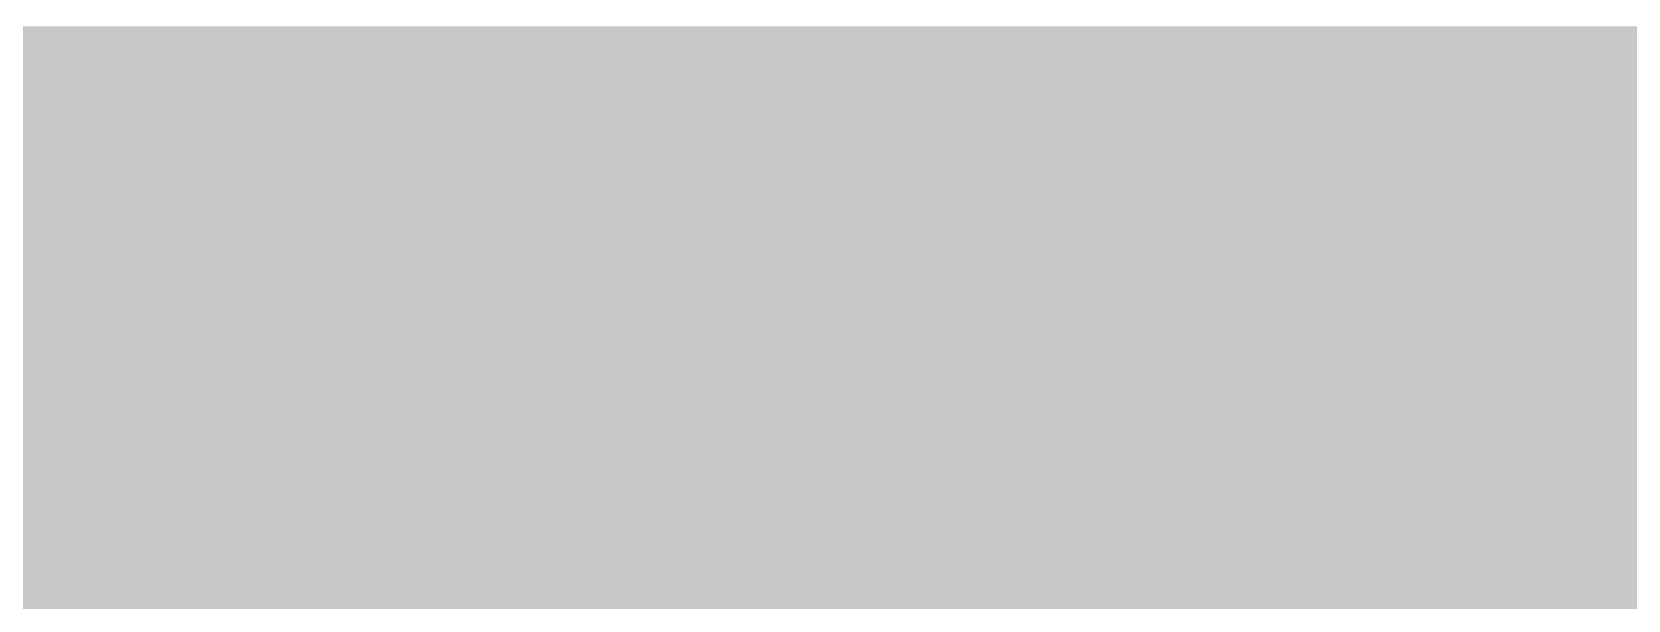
# Model space of a CAD drawing. Header units: millimetres. Extents: x 5 to 1315, y 5 to 292.
# Drawn here: x 971 to 980.31, y 54.14 to 57.45 of the extents above; entities that cross this region are included whole.
import ezdxf

# ---------------------------------------------------------------- set-up
doc = ezdxf.new("R2010")
doc.units = ezdxf.units.MM
doc.layers.add('IMAGES', color=7, linetype='Continuous')

# ---------------------------------------------------------------- blocks, each defined once
blk = doc.blocks.new('SHEET_03')
at = {"layer": 'IMAGES', "color": 7}
for points in [[(66.7061, 57.3143), (80.0724, 57.3143), (66.7061, 57.4857), (80.0724, 57.4857)], [(80.0724, 57.3143), (80.4151, 57.3143), (80.0724, 57.4857), (80.4151, 57.4857)], [(66.7061, 57.1429), (80.5865, 57.1429), (66.7061, 57.3143), (80.5865, 57.3143)], [(66.7061, 56.9714), (81.1006, 56.9714), (66.7061, 57.1429), (81.1006, 57.1429)], [(66.7061, 56.8), (81.4433, 56.8), (66.7061, 56.9714), (81.4433, 56.9714)], [(66.7061, 56.6286), (81.9574, 56.6286), (66.7061, 56.8), (81.9574, 56.8)], [(66.7061, 56.4571), (82.4715, 56.4571), (66.7061, 56.6286), (82.4715, 56.6286)], [(66.7061, 56.2857), (82.8142, 56.2857), (66.7061, 56.4571), (82.8142, 56.4571)], [(66.7061, 56.1143), (83.3283, 56.1143), (66.7061, 56.2857), (83.3283, 56.2857)], [(66.7061, 55.9429), (83.671, 55.9429), (66.7061, 56.1143), (83.671, 56.1143)], [(66.7061, 55.7714), (84.1851, 55.7714), (66.7061, 55.9429), (84.1851, 55.9429)], [(66.7061, 55.6), (84.6992, 55.6), (66.7061, 55.7714), (84.6992, 55.7714)], [(66.7061, 55.4286), (85.0419, 55.4286), (66.7061, 55.6), (85.0419, 55.6)], [(66.7061, 55.2571), (85.556, 55.2571), (66.7061, 55.4286), (85.556, 55.4286)], [(66.7061, 55.0857), (86.0701, 55.0857), (66.7061, 55.2571), (86.0701, 55.2571)], [(66.7061, 54.9143), (86.4128, 54.9143), (66.7061, 55.0857), (86.4128, 55.0857)], [(66.7061, 54.7429), (86.9269, 54.7429), (66.7061, 54.9143), (86.9269, 54.9143)], [(66.7061, 54.5714), (87.2696, 54.5714), (66.7061, 54.7429), (87.2696, 54.7429)], [(66.7061, 54.4), (87.9551, 54.4), (66.7061, 54.5714), (87.9551, 54.5714)], [(66.7061, 54.2286), (88.4692, 54.2286), (66.7061, 54.4), (88.4692, 54.4)], [(66.7061, 54.0571), (88.6405, 54.0571), (66.7061, 54.2286), (88.6405, 54.2286)]]:
    blk.add_solid(points, dxfattribs=at)

msp = doc.modelspace()

# ---------------------------------------------------------------- block references
msp.add_blockref('SHEET_03', (900, 0))

doc.saveas('drawing.dxf')
